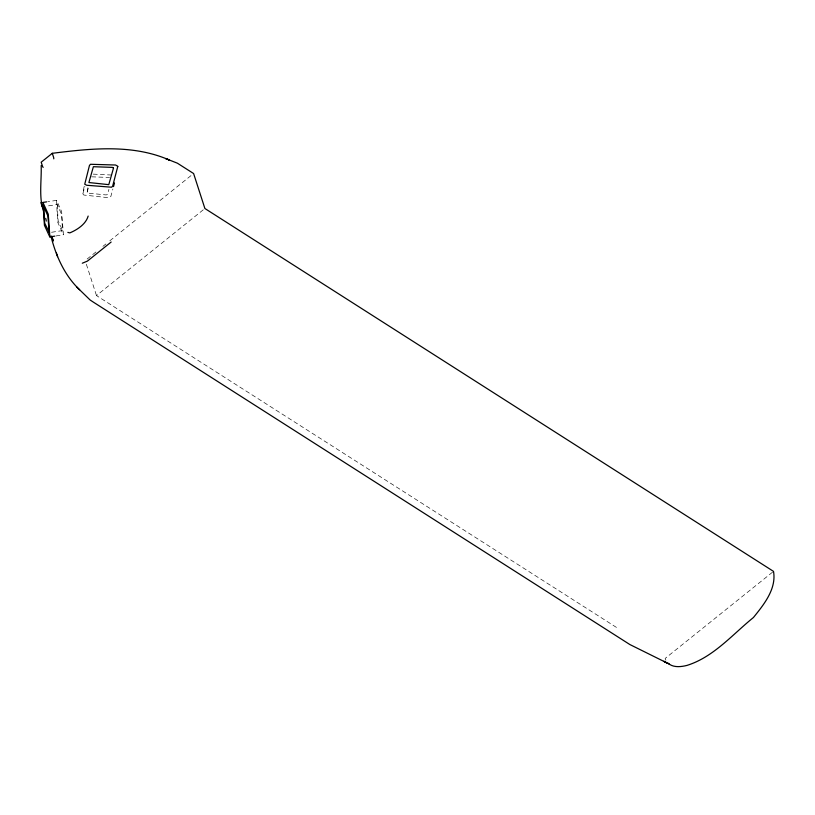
<?xml version="1.0" encoding="UTF-8"?>
<svg xmlns="http://www.w3.org/2000/svg" width="815" height="815" viewBox="0 0 815 815"><rect width="100%" height="100%" fill="white"/><g stroke="black" fill="none" stroke-linecap="round" stroke-linejoin="round"><path stroke-width="0.61" stroke-dasharray="4.08 3.06" d="M84.067 186.747L82.916 193.929L83.823 195.04L108.018 197.648L110.779 196.67L112.888 189.009M87.908 187.725L87.154 192.442L87.888 193.104L106.154 194.938L107.529 194.449L108.925 189.365M82.947 193.491L84.882 186.309M87.164 192.228L88.397 187.664M51.549 232.275L62.602 230.574L61.431 214.019L57.223 204.524L47.352 206.022M56.011 235.953L63.438 234.679L61.634 211.554L56.541 200.378L47.851 201.682M56.439 200.358L57.712 222.251L63.376 234.822M57.223 204.524L58.13 220.743L62.602 230.574M87.164 259.017L97.016 251.101M102.935 246.354L105.889 243.98M109.831 240.812L191.627 175.113M616.446 627.407L96.486 295.57L204.891 208.497M772.528 572.181L665.111 658.459L666.252 660.996M91.698 176.824L109.556 177.456M93.226 174.125L113.978 175.143M86.359 264.223L96.486 295.57M45.915 218.155L46.72 220.702M45.1 218.002L46.282 221.711"/><path stroke-width="1.22" d="M41.188 165.486C41.616 179.076 39.364 193.094 42.095 206.368M113.529 186.594L114.487 182.968M88.163 216.067C85.85 224.278 77.079 229.861 69.825 232.886L67.849 232.387M49.868 236.9L48.248 214.162L42.93 202.436L44.428 225.297L49.776 236.89L54.778 236.146M667.893 663.084C673.027 667.78 680.668 666.986 686.902 665.427C713.441 657.206 732.441 634.498 753.427 617.515C763.777 604.669 776.614 589 773.516 571.386L204.891 208.497L193.603 173.534L177.375 163.183L165.761 158.599L169.551 160.117C132.601 143.909 91.178 148.462 52.292 153.302L41.188 162.205L42.431 166.056A7.386 4.727 -57.5 0 0 43.154 167.381M111.156 242.024L87.409 261.106L82.295 263.225M42.93 202.436L46.618 201.865M666.425 662.656L629.903 644.563L93.725 302.375L90.159 300.032L76.549 286.798M669.523 664.256L663.767 661.291L666.894 663.013M79.626 289.783C64.64 275.582 55.858 255.839 50.927 236.044M52.292 153.302L53.535 157.142A7.386 4.727 -57.5 0 1 53.78 158.844M40.903 202.65L43.633 211.146M51.742 236.238L53.281 241.016L52.068 237.226M56.367 252.895L57.58 256.674M49.145 232.224L44.682 223.086L43.664 206.592L47.871 215.792L49.145 232.224M113.509 168.063L108.782 184.659L88.906 182.529L93.379 166.708L112.45 167.391L113.509 168.063M117.798 166.372L112.653 186.126L111.604 187.216L86.696 185.26L84.74 184.221L89.467 165.425L90.526 164.284L115.659 165.017L117.798 166.372"/></g></svg>
